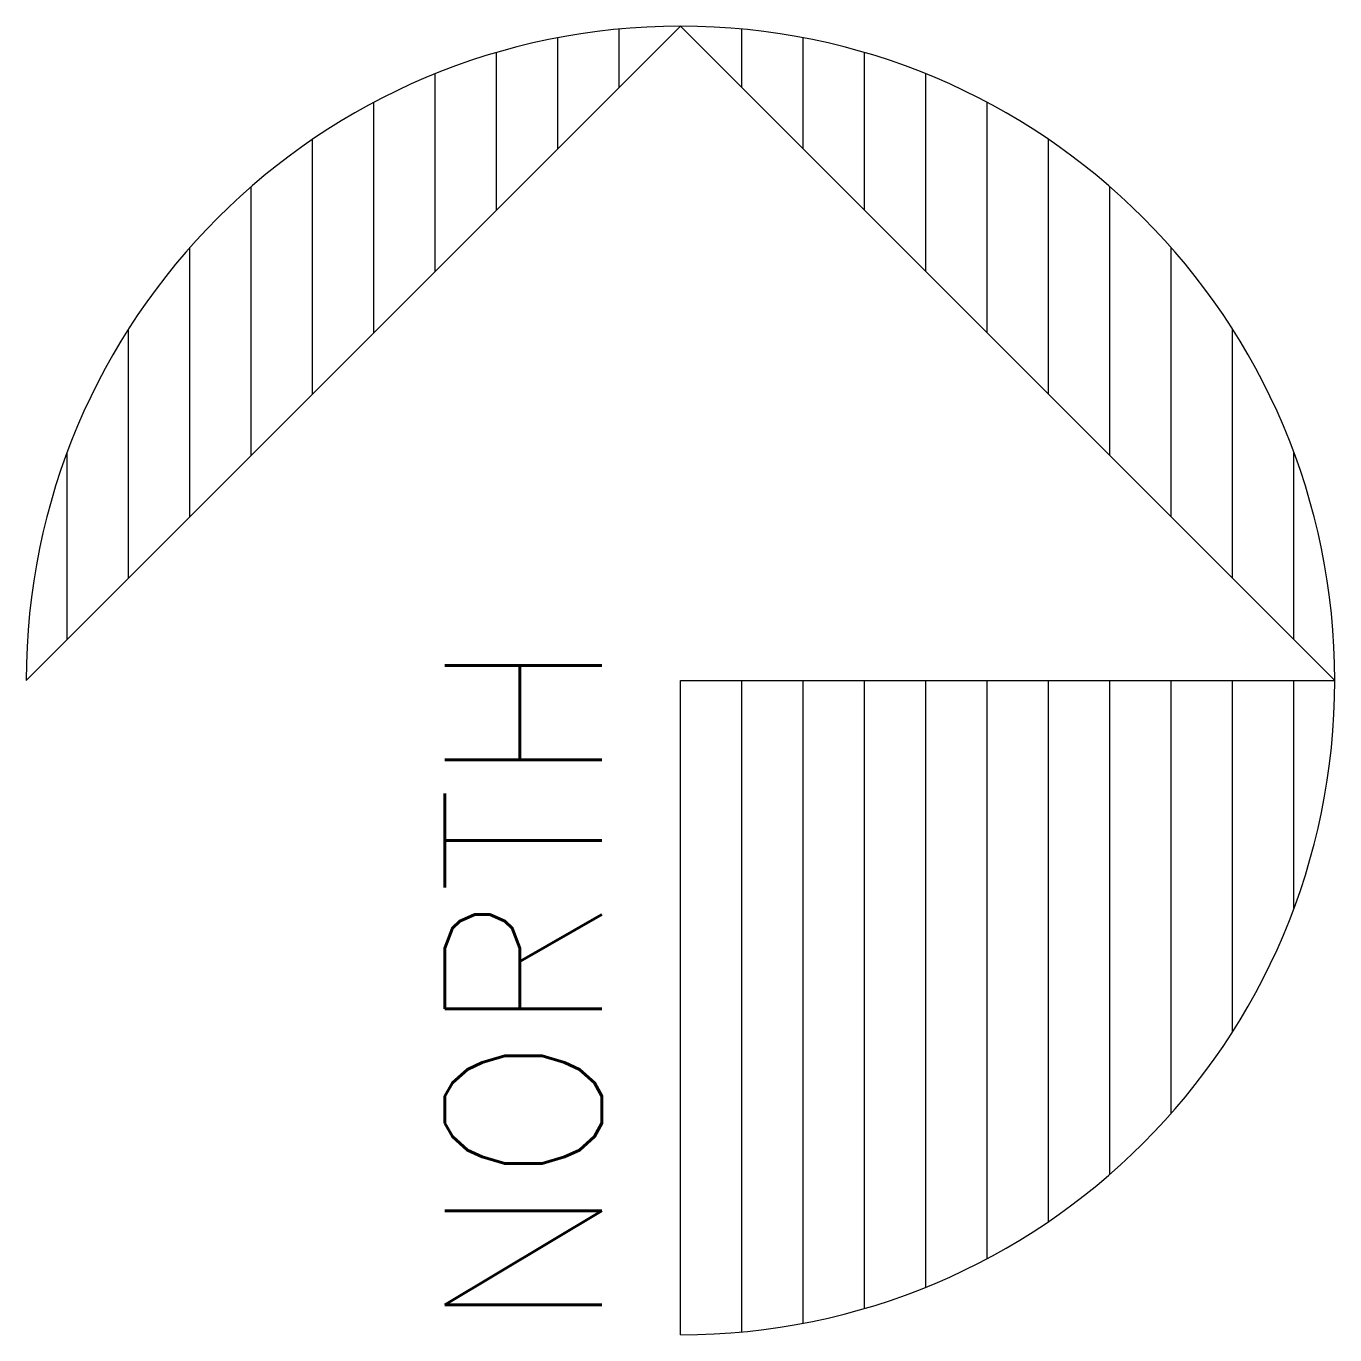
# Model space of a CAD drawing. Header units: inches. Extents: x -0.333 to 0.333, y -0.333 to 0.333.
import ezdxf
from ezdxf.enums import TextEntityAlignment as Align

# ---------------------------------------------------------------- set-up
doc = ezdxf.new("R2010")
doc.units = ezdxf.units.IN
doc.header["$MEASUREMENT"] = 0
doc.layers.get('0').update_dxf_attribs({"linetype": 'CONTINUOUS'})
doc.styles.get("Standard").update_dxf_attribs({"font": 'romans.shx', "width": 0.8, "height": 0.125, "bigfont": 'special.shx'})

msp = doc.modelspace()

# ---------------------------------------------------------------- hatches: boundary and pattern name
h = msp.add_hatch()
h.set_pattern_fill('LINE', color=8, scale=0.25, angle=90, style=0)
h.set_pattern_definition([(90, (0, 0), (0.03125, 2e-18), [])])
h.paths.add_polyline_path([(0, 0.33333), (-0.33333, 0, -0.414214)])
h.paths.add_polyline_path([(0, 0.33333, -0.414214), (0.33333, 0)])
h.paths.add_polyline_path([(0, 0), (0.33333, 0, -0.414214), (0, -0.33333)])

# ---------------------------------------------------------------- linework, layer by layer
at = {"color": 0}
for p, q in [((0, 0.33333), (-0.33333, 0)), ((0.33333, 0), (0, 0.33333)), ((0, 0), (0.33333, 0)), ((0, -0.33333), (0, 0))]:
    msp.add_line(p, q, dxfattribs=at)
msp.add_arc((0, 0), 0.33333, 270, 180, dxfattribs=at)

# ---------------------------------------------------------------- texts
at = {"color": 0, "flags": 2}
msp.add_attdef('NORTH', text='NORTH', height=0.08, rotation=90, dxfattribs=at).set_placement((-0.08, -0.15523), align=Align.MIDDLE)

doc.saveas('drawing.dxf')
